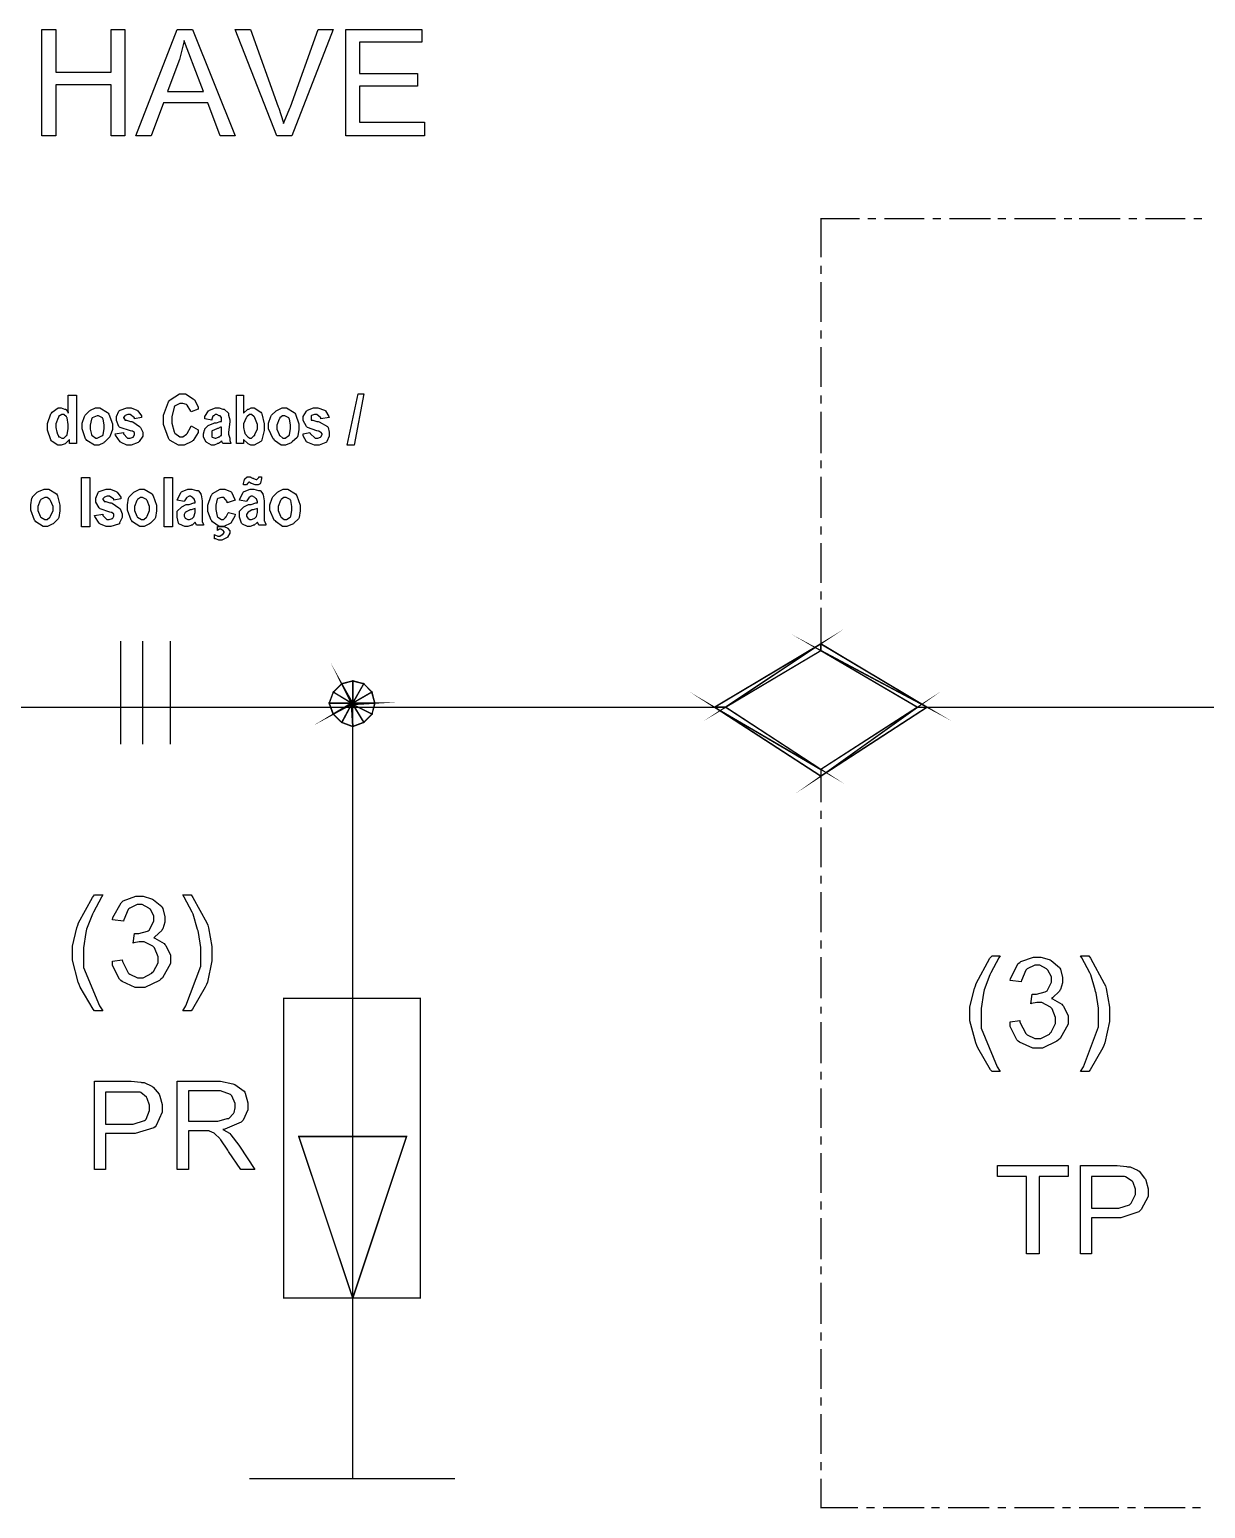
# Model space of a CAD drawing. Extents: x 219 to 1226, y 175 to 465.
# Drawn here: x 1089.71 to 1125.83, y 335.85 to 381.27 of the extents above; entities that cross this region are included whole.
import ezdxf

# ---------------------------------------------------------------- set-up
doc = ezdxf.new("R2010")
doc.units = 0
doc.header["$MEASUREMENT"] = 0
for name, color, linetype in [('C00-00-00-BLACK', 7, 'Continuous'), ('C00-7E-FF', 150, 'Continuous'), ('CFF-7E-00', 30, 'Continuous')]:
    doc.layers.add(name, color=color, linetype=linetype)

msp = doc.modelspace()

# ---------------------------------------------------------------- linework, layer by layer
at = {"layer": 'C00-00-00-BLACK', "const_width": 0.0423}
for points in [[(1092.513, 359.311), (1092.513, 362.489)], [(1092.513, 359.311), (1092.513, 362.489)], [(1093.19, 359.311), (1093.19, 362.489)], [(1093.19, 359.311), (1093.19, 362.489)], [(1094.04, 359.311), (1094.04, 362.489)], [(1094.04, 359.311), (1094.04, 362.489)]]:
    msp.add_lwpolyline(points, dxfattribs=at)
for points in [[(1099.638, 360.582), (1099.3, 361.177), (1099.597, 360.582), (1099.638, 360.582)], [(1099.3, 361.177), (1099.597, 360.582), (1099.043, 360.921), (1099.3, 361.177)], [(1099.638, 361.262), (1099.638, 360.582), (1099.3, 361.177), (1099.638, 361.262)], [(1100.23, 360.921), (1099.638, 360.582), (1099.977, 361.177), (1100.23, 360.921)], [(1099.638, 360.582), (1099.977, 361.177), (1099.638, 361.262), (1099.638, 360.582)], [(1099.597, 360.582), (1099.043, 360.921), (1098.916, 360.582), (1099.597, 360.582)], [(1100.316, 360.582), (1100.23, 360.921), (1099.638, 360.582), (1100.316, 360.582)], [(1099.597, 360.582), (1099.043, 360.243), (1099.597, 360.539), (1099.597, 360.582)], [(1098.916, 360.582), (1099.597, 360.582), (1099.043, 360.243), (1098.916, 360.582)], [(1099.043, 360.243), (1099.597, 360.539), (1099.3, 359.989), (1099.043, 360.243)], [(1099.3, 359.989), (1099.597, 360.539), (1099.638, 359.862), (1099.3, 359.989)], [(1100.23, 360.243), (1099.638, 360.539), (1100.316, 360.582), (1100.23, 360.243)], [(1099.597, 360.539), (1099.638, 359.862), (1099.638, 360.539), (1099.597, 360.539)], [(1099.638, 360.539), (1099.977, 359.989), (1100.23, 360.243), (1099.638, 360.539)], [(1099.638, 359.862), (1099.638, 360.539), (1099.977, 359.989), (1099.638, 359.862)], [(1099.638, 360.539), (1100.316, 360.582), (1099.638, 360.582), (1099.638, 360.539)]]:
    msp.add_lwpolyline(points, close=True, dxfattribs=at)
at = {"layer": 'C00-00-00-BLACK'}
for points in [[(1099.3, 361.177), (1099.597, 360.582), (1099.043, 360.921), (1099.3, 361.177)], [(1099.638, 361.262), (1099.638, 360.582), (1099.3, 361.177), (1099.638, 361.262)], [(1099.638, 360.582), (1099.3, 361.177), (1099.597, 360.582), (1099.638, 360.582)], [(1099.638, 360.582), (1099.977, 361.177), (1099.638, 361.262), (1099.638, 360.582)], [(1100.23, 360.921), (1099.638, 360.582), (1099.977, 361.177), (1100.23, 360.921)], [(1099.597, 360.582), (1099.043, 360.921), (1098.916, 360.582), (1099.597, 360.582)], [(1100.316, 360.582), (1100.23, 360.921), (1099.638, 360.582), (1100.316, 360.582)], [(1098.916, 360.582), (1099.597, 360.582), (1099.043, 360.243), (1098.916, 360.582)], [(1099.597, 360.582), (1099.043, 360.243), (1099.597, 360.539), (1099.597, 360.582)], [(1099.043, 360.243), (1099.597, 360.539), (1099.3, 359.989), (1099.043, 360.243)], [(1099.3, 359.989), (1099.597, 360.539), (1099.638, 359.862), (1099.3, 359.989)], [(1099.597, 360.539), (1099.638, 359.862), (1099.638, 360.539), (1099.597, 360.539)], [(1100.23, 360.243), (1099.638, 360.539), (1100.316, 360.582), (1100.23, 360.243)], [(1099.638, 360.539), (1100.316, 360.582), (1099.638, 360.582), (1099.638, 360.539)], [(1099.638, 359.862), (1099.638, 360.539), (1099.977, 359.989), (1099.638, 359.862)], [(1099.638, 360.539), (1099.977, 359.989), (1100.23, 360.243), (1099.638, 360.539)]]:
    msp.add_lwpolyline(points, close=True, dxfattribs=at)
at = {"layer": 'C00-7E-FF', "const_width": 0.0423}
for points in [[(1114.016, 374.274), (1114.016, 375.461), (1115.204, 375.461)], [(1115.458, 375.461), (1115.711, 375.461)], [(1115.966, 375.461), (1117.197, 375.461)], [(1117.451, 375.461), (1117.704, 375.461)], [(1117.958, 375.461), (1119.231, 375.461)], [(1119.446, 375.461), (1119.7, 375.461)], [(1119.953, 375.461), (1121.226, 375.461)], [(1121.48, 375.461), (1121.733, 375.461)], [(1121.946, 375.461), (1123.217, 375.461)], [(1123.473, 375.461), (1123.729, 375.461)], [(1123.982, 375.461), (1125.213, 375.461)], [(1125.466, 375.461), (1125.721, 375.461)], [(1114.016, 373.765), (1114.016, 374.02)], [(1114.016, 372.281), (1114.016, 373.512)], [(1114.016, 371.774), (1114.016, 372.027)], [(1114.016, 370.29), (1114.016, 371.519)], [(1114.016, 369.781), (1114.016, 370.035)], [(1114.016, 368.254), (1114.016, 369.528)], [(1114.016, 367.788), (1114.016, 368.042)], [(1114.016, 366.262), (1114.016, 367.535)], [(1114.016, 365.755), (1114.016, 366.008)], [(1114.016, 364.271), (1114.016, 365.5)], [(1114.016, 363.762), (1114.016, 364.016)], [(1114.016, 362.32), (1114.016, 363.509)], [(1086.661, 360.455), (1110.92, 360.455)], [(1099.638, 360.582), (1099.638, 341.678)], [(1117.154, 360.455), (1172.119, 360.455)], [(1114.016, 358.462), (1114.016, 357.53)], [(1114.016, 357.277), (1114.016, 357.023)], [(1114.016, 356.766), (1114.016, 355.539)], [(1114.016, 355.284), (1114.016, 355.031)], [(1114.016, 354.775), (1114.016, 353.546)], [(1114.016, 353.292), (1114.016, 353.038)], [(1114.016, 352.782), (1114.016, 351.511)], [(1114.016, 351.258), (1114.016, 351.045)], [(1114.016, 350.789), (1114.016, 349.52)], [(1114.016, 349.265), (1114.016, 349.012)], [(1114.016, 348.755), (1114.016, 347.527)], [(1114.016, 347.272), (1114.016, 347.019)], [(1114.016, 346.763), (1114.016, 345.535)], [(1114.016, 345.281), (1114.016, 345.026)], [(1114.016, 344.77), (1114.016, 343.501)], [(1114.016, 343.288), (1114.016, 343.035)], [(1114.016, 342.777), (1114.016, 341.508)], [(1099.638, 341.678), (1099.638, 336.761)], [(1114.016, 341.253), (1114.016, 341)], [(1114.016, 340.743), (1114.016, 339.515)], [(1114.016, 339.262), (1114.016, 339.007)], [(1114.016, 338.751), (1114.016, 337.523)], [(1114.016, 337.269), (1114.016, 337.016)], [(1096.459, 336.761), (1102.777, 336.761)], [(1114.016, 336.761), (1114.016, 335.869), (1115.161, 335.869)], [(1115.415, 335.869), (1115.67, 335.869)], [(1115.924, 335.869), (1117.197, 335.869)], [(1117.408, 335.869), (1117.661, 335.869)], [(1117.916, 335.869), (1119.188, 335.869)], [(1119.446, 335.869), (1119.7, 335.869)], [(1119.953, 335.869), (1121.184, 335.869)], [(1121.437, 335.869), (1121.692, 335.869)], [(1121.946, 335.869), (1123.176, 335.869)], [(1123.43, 335.869), (1123.683, 335.869)], [(1123.941, 335.869), (1125.213, 335.869)], [(1125.425, 335.869), (1125.679, 335.869)]]:
    msp.add_lwpolyline(points, dxfattribs=at)
for points in [[(1114.016, 362.405), (1111.089, 360.455), (1110.748, 360.455), (1114.016, 362.405)], [(1116.985, 360.455), (1117.281, 360.455), (1114.016, 362.192), (1116.985, 360.455)], [(1114.016, 362.192), (1114.016, 362.405), (1111.089, 360.455), (1114.016, 362.192)], [(1117.281, 360.455), (1114.016, 362.192), (1114.016, 362.405), (1117.281, 360.455)], [(1110.748, 360.455), (1114.016, 358.547), (1114.016, 358.335), (1110.748, 360.455)], [(1114.016, 358.547), (1114.016, 358.335), (1116.985, 360.455), (1114.016, 358.547)], [(1111.089, 360.455), (1110.748, 360.455), (1114.016, 358.547), (1111.089, 360.455)], [(1114.016, 358.335), (1116.985, 360.455), (1117.281, 360.455), (1114.016, 358.335)], [(1097.517, 351.511), (1101.716, 351.511), (1101.716, 342.312), (1097.517, 342.312), (1097.517, 351.511)], [(1097.984, 347.272), (1101.292, 347.272), (1099.638, 342.312), (1097.984, 347.272)]]:
    msp.add_lwpolyline(points, close=True, dxfattribs=at)
at = {"layer": 'C00-7E-FF'}
for points in [[(1114.016, 362.405), (1111.089, 360.455), (1110.748, 360.455), (1114.016, 362.405)], [(1114.016, 362.192), (1114.016, 362.405), (1111.089, 360.455), (1114.016, 362.192)], [(1117.281, 360.455), (1114.016, 362.192), (1114.016, 362.405), (1117.281, 360.455)], [(1116.985, 360.455), (1117.281, 360.455), (1114.016, 362.192), (1116.985, 360.455)], [(1111.089, 360.455), (1110.748, 360.455), (1114.016, 358.547), (1111.089, 360.455)], [(1110.748, 360.455), (1114.016, 358.547), (1114.016, 358.335), (1110.748, 360.455)], [(1114.016, 358.547), (1114.016, 358.335), (1116.985, 360.455), (1114.016, 358.547)], [(1114.016, 358.335), (1116.985, 360.455), (1117.281, 360.455), (1114.016, 358.335)], [(1097.984, 347.272), (1101.292, 347.272), (1099.638, 342.312), (1097.984, 347.272)]]:
    msp.add_lwpolyline(points, close=True, dxfattribs=at)
at = {"layer": 'CFF-7E-00'}
for points in [[(1090.095, 378.004), (1090.095, 381.267), (1090.518, 381.267), (1090.518, 379.954), (1092.217, 379.954), (1092.217, 381.267), (1092.64, 381.267), (1092.64, 378.004), (1092.217, 378.004), (1092.217, 379.574), (1090.518, 379.574), (1090.518, 378.004), (1090.095, 378.004)], [(1092.979, 378.004), (1094.251, 381.267), (1094.717, 381.267), (1096.032, 378.004), (1095.567, 378.004), (1095.185, 379.021), (1093.828, 379.021), (1093.445, 378.004), (1092.979, 378.004)], [(1097.305, 378.004), (1096.032, 381.267), (1096.5, 381.267), (1097.348, 378.893), (1097.368, 378.852), (1097.506, 378.429), (1097.517, 378.386), (1097.538, 378.429), (1097.706, 378.852), (1097.728, 378.893), (1098.577, 381.267), (1099.043, 381.267), (1097.771, 378.004), (1097.305, 378.004)], [(1099.427, 378.004), (1099.427, 381.267), (1101.757, 381.267), (1101.757, 380.885), (1099.85, 380.885), (1099.85, 379.913), (1101.631, 379.913), (1101.631, 379.531), (1099.85, 379.531), (1099.85, 378.427), (1101.843, 378.427), (1101.843, 378.004), (1099.427, 378.004)], [(1093.955, 379.361), (1095.059, 379.361), (1094.717, 380.25), (1094.685, 380.325), (1094.473, 380.887), (1094.463, 380.928), (1094.452, 380.876), (1094.315, 380.347), (1094.294, 380.293), (1093.955, 379.361)], [(1091.156, 368.551), (1090.944, 368.551), (1090.944, 368.677), (1090.933, 368.668), (1090.827, 368.562), (1090.817, 368.551), (1090.806, 368.541), (1090.686, 368.508), (1090.648, 368.508), (1090.583, 368.508), (1090.412, 368.615), (1090.391, 368.636), (1090.369, 368.668), (1090.264, 368.961), (1090.264, 369.059), (1090.264, 369.167), (1090.369, 369.464), (1090.391, 369.485), (1090.412, 369.517), (1090.588, 369.654), (1090.648, 369.654), (1090.689, 369.654), (1090.784, 369.612), (1090.817, 369.612), (1090.827, 369.602), (1090.903, 369.515), (1090.903, 369.485), (1090.903, 370.035), (1091.156, 370.035), (1091.156, 368.551)], [(1094.674, 369.1), (1094.887, 368.974), (1094.887, 368.889), (1094.738, 368.647), (1094.717, 368.636), (1094.695, 368.615), (1094.457, 368.508), (1094.378, 368.508), (1094.283, 368.508), (1094.029, 368.646), (1093.998, 368.677), (1093.976, 368.72), (1093.828, 369.135), (1093.828, 369.273), (1093.828, 369.421), (1093.976, 369.834), (1093.998, 369.865), (1094.029, 369.898), (1094.323, 370.078), (1094.421, 370.078), (1094.505, 370.078), (1094.738, 369.93), (1094.76, 369.908), (1094.78, 369.898), (1094.887, 369.683), (1094.887, 369.612), (1094.674, 369.528), (1094.663, 369.55), (1094.557, 369.729), (1094.548, 369.739), (1094.537, 369.75), (1094.417, 369.781), (1094.378, 369.781), (1094.324, 369.781), (1094.188, 369.707), (1094.167, 369.696), (1094.156, 369.675), (1094.082, 369.374), (1094.082, 369.273), (1094.082, 369.178), (1094.156, 368.912), (1094.167, 368.889), (1094.177, 368.869), (1094.327, 368.763), (1094.378, 368.763), (1094.419, 368.763), (1094.537, 368.837), (1094.548, 368.847), (1094.557, 368.858), (1094.663, 369.069), (1094.674, 369.1)], [(1096.074, 368.551), (1096.074, 370.035), (1096.286, 370.035), (1096.286, 369.485), (1096.296, 369.496), (1096.405, 369.602), (1096.416, 369.612), (1096.448, 369.612), (1096.518, 369.654), (1096.543, 369.654), (1096.616, 369.654), (1096.817, 369.517), (1096.839, 369.485), (1096.849, 369.464), (1096.923, 369.161), (1096.923, 369.059), (1096.923, 368.954), (1096.849, 368.668), (1096.839, 368.636), (1096.817, 368.615), (1096.61, 368.508), (1096.543, 368.508), (1096.511, 368.508), (1096.426, 368.541), (1096.416, 368.551), (1096.405, 368.562), (1096.296, 368.668), (1096.286, 368.677), (1096.286, 368.551), (1096.074, 368.551)], [(1099.47, 368.508), (1099.807, 370.078), (1099.977, 370.078), (1099.681, 368.508), (1099.47, 368.508)], [(1090.518, 369.1), (1090.518, 369.048), (1090.55, 368.901), (1090.561, 368.889), (1090.561, 368.858), (1090.604, 368.788), (1090.604, 368.763), (1090.635, 368.763), (1090.708, 368.72), (1090.733, 368.72), (1090.765, 368.72), (1090.849, 368.795), (1090.86, 368.804), (1090.87, 368.826), (1090.903, 369.001), (1090.903, 369.059), (1090.903, 369.135), (1090.87, 369.338), (1090.86, 369.358), (1090.849, 369.369), (1090.762, 369.442), (1090.733, 369.442), (1090.7, 369.442), (1090.604, 369.38), (1090.604, 369.358), (1090.593, 369.338), (1090.518, 369.16), (1090.518, 369.1)], [(1091.326, 369.1), (1091.326, 369.176), (1091.399, 369.379), (1091.41, 369.4), (1091.419, 369.421), (1091.557, 369.559), (1091.579, 369.569), (1091.589, 369.58), (1091.741, 369.654), (1091.791, 369.654), (1091.876, 369.654), (1092.11, 369.507), (1092.132, 369.485), (1092.153, 369.453), (1092.26, 369.158), (1092.26, 369.059), (1092.26, 368.986), (1092.184, 368.785), (1092.174, 368.763), (1092.163, 368.742), (1092.024, 368.604), (1092.002, 368.594), (1091.991, 368.573), (1091.841, 368.508), (1091.791, 368.508), (1091.706, 368.508), (1091.473, 368.646), (1091.452, 368.677), (1091.43, 368.699), (1091.326, 369.001), (1091.326, 369.1)], [(1091.579, 369.059), (1091.579, 368.996), (1091.611, 368.826), (1091.622, 368.804), (1091.632, 368.795), (1091.751, 368.72), (1091.791, 368.72), (1091.791, 368.72), (1091.95, 368.795), (1091.961, 368.804), (1091.971, 368.826), (1092.002, 369.001), (1092.002, 369.059), (1092.002, 369.124), (1091.971, 369.306), (1091.961, 369.316), (1091.95, 369.338), (1091.83, 369.4), (1091.791, 369.4), (1091.791, 369.4), (1091.632, 369.338), (1091.622, 369.316), (1091.611, 369.306), (1091.579, 369.121), (1091.579, 369.059)], [(1092.344, 368.847), (1092.597, 368.889), (1092.597, 368.848), (1092.724, 368.72), (1092.767, 368.72), (1092.799, 368.72), (1092.894, 368.753), (1092.894, 368.763), (1092.904, 368.763), (1092.936, 368.826), (1092.936, 368.847), (1092.936, 368.847), (1092.936, 368.889), (1092.936, 368.889), (1092.936, 368.889), (1092.873, 368.933), (1092.852, 368.933), (1092.81, 368.943), (1092.492, 369.05), (1092.471, 369.059), (1092.46, 369.081), (1092.387, 369.257), (1092.387, 369.316), (1092.387, 369.379), (1092.46, 369.548), (1092.471, 369.569), (1092.492, 369.58), (1092.698, 369.654), (1092.767, 369.654), (1092.831, 369.654), (1093.009, 369.58), (1093.021, 369.569), (1093.041, 369.559), (1093.149, 369.409), (1093.149, 369.358), (1092.936, 369.316), (1092.936, 369.347), (1092.808, 369.442), (1092.767, 369.442), (1092.735, 369.442), (1092.65, 369.411), (1092.64, 369.4), (1092.64, 369.4), (1092.597, 369.358), (1092.597, 369.358), (1092.597, 369.338), (1092.64, 369.289), (1092.64, 369.273), (1092.693, 369.273), (1092.813, 369.231), (1092.852, 369.231), (1092.884, 369.222), (1093.095, 369.081), (1093.106, 369.059), (1093.116, 369.05), (1093.19, 368.898), (1093.19, 368.847), (1093.19, 368.784), (1093.084, 368.615), (1093.063, 368.594), (1093.052, 368.584), (1092.837, 368.508), (1092.767, 368.508), (1092.704, 368.508), (1092.523, 368.584), (1092.513, 368.594), (1092.492, 368.604), (1092.354, 368.815), (1092.344, 368.847)], [(1095.312, 369.273), (1095.101, 369.316), (1095.101, 369.379), (1095.206, 369.559), (1095.228, 369.569), (1095.238, 369.58), (1095.42, 369.654), (1095.482, 369.654), (1095.534, 369.654), (1095.654, 369.612), (1095.694, 369.612), (1095.704, 369.602), (1095.81, 369.496), (1095.821, 369.485), (1095.821, 369.421), (1095.863, 369.28), (1095.863, 369.231), (1095.821, 368.889), (1095.821, 368.837), (1095.863, 368.717), (1095.863, 368.677), (1095.863, 368.646), (1095.894, 368.562), (1095.905, 368.551), (1095.651, 368.551), (1095.609, 368.636), (1095.609, 368.615), (1095.513, 368.551), (1095.482, 368.551), (1095.471, 368.541), (1095.384, 368.508), (1095.355, 368.508), (1095.301, 368.508), (1095.153, 368.584), (1095.143, 368.594), (1095.132, 368.604), (1095.059, 368.755), (1095.059, 368.804), (1095.059, 368.847), (1095.09, 368.964), (1095.101, 368.974), (1095.101, 369.006), (1095.174, 369.091), (1095.185, 369.1), (1095.195, 369.111), (1095.376, 369.178), (1095.398, 369.189), (1095.45, 369.189), (1095.569, 369.231), (1095.609, 369.231), (1095.609, 369.263), (1095.609, 369.358), (1095.609, 369.358), (1095.609, 369.358), (1095.567, 369.4), (1095.567, 369.4), (1095.534, 369.4), (1095.463, 369.442), (1095.439, 369.442), (1095.417, 369.442), (1095.37, 369.4), (1095.355, 369.4), (1095.344, 369.39), (1095.312, 369.303), (1095.312, 369.273)], [(1096.286, 369.1), (1096.286, 369.048), (1096.317, 368.901), (1096.328, 368.889), (1096.328, 368.858), (1096.405, 368.774), (1096.416, 368.763), (1096.416, 368.763), (1096.478, 368.72), (1096.5, 368.72), (1096.532, 368.72), (1096.616, 368.795), (1096.627, 368.804), (1096.637, 368.826), (1096.712, 369.001), (1096.712, 369.059), (1096.712, 369.135), (1096.637, 369.338), (1096.627, 369.358), (1096.616, 369.369), (1096.529, 369.442), (1096.5, 369.442), (1096.468, 369.442), (1096.383, 369.369), (1096.374, 369.358), (1096.361, 369.338), (1096.286, 369.16), (1096.286, 369.1)], [(1097.051, 369.1), (1097.051, 369.176), (1097.124, 369.379), (1097.136, 369.4), (1097.145, 369.421), (1097.283, 369.559), (1097.305, 369.569), (1097.326, 369.58), (1097.469, 369.654), (1097.517, 369.654), (1097.601, 369.654), (1097.835, 369.507), (1097.858, 369.485), (1097.878, 369.453), (1097.984, 369.158), (1097.984, 369.059), (1097.984, 368.986), (1097.953, 368.785), (1097.943, 368.763), (1097.932, 368.742), (1097.782, 368.604), (1097.771, 368.594), (1097.749, 368.573), (1097.575, 368.508), (1097.517, 368.508), (1097.443, 368.508), (1097.241, 368.646), (1097.221, 368.677), (1097.199, 368.699), (1097.051, 369.001), (1097.051, 369.1)], [(1097.305, 369.059), (1097.305, 368.996), (1097.378, 368.826), (1097.389, 368.804), (1097.399, 368.795), (1097.487, 368.72), (1097.517, 368.72), (1097.559, 368.72), (1097.674, 368.795), (1097.685, 368.804), (1097.695, 368.826), (1097.728, 369.001), (1097.728, 369.059), (1097.728, 369.124), (1097.695, 369.306), (1097.685, 369.316), (1097.674, 369.338), (1097.556, 369.4), (1097.517, 369.4), (1097.484, 369.4), (1097.399, 369.338), (1097.389, 369.316), (1097.378, 369.306), (1097.305, 369.121), (1097.305, 369.059)], [(1098.112, 368.847), (1098.323, 368.889), (1098.333, 368.858), (1098.485, 368.72), (1098.535, 368.72), (1098.567, 368.72), (1098.651, 368.753), (1098.662, 368.763), (1098.662, 368.763), (1098.705, 368.826), (1098.705, 368.847), (1098.705, 368.847), (1098.672, 368.889), (1098.662, 368.889), (1098.662, 368.889), (1098.597, 368.933), (1098.577, 368.933), (1098.534, 368.943), (1098.249, 369.05), (1098.239, 369.059), (1098.217, 369.081), (1098.112, 369.257), (1098.112, 369.316), (1098.112, 369.379), (1098.217, 369.548), (1098.239, 369.569), (1098.249, 369.58), (1098.431, 369.654), (1098.493, 369.654), (1098.566, 369.654), (1098.767, 369.58), (1098.789, 369.569), (1098.799, 369.559), (1098.905, 369.38), (1098.916, 369.358), (1098.662, 369.316), (1098.662, 369.347), (1098.534, 369.442), (1098.493, 369.442), (1098.461, 369.442), (1098.376, 369.411), (1098.366, 369.4), (1098.366, 369.4), (1098.366, 369.358), (1098.366, 369.358), (1098.366, 369.338), (1098.366, 369.289), (1098.366, 369.273), (1098.418, 369.273), (1098.537, 369.231), (1098.577, 369.231), (1098.608, 369.222), (1098.863, 369.081), (1098.874, 369.059), (1098.884, 369.05), (1098.916, 368.898), (1098.916, 368.847), (1098.916, 368.784), (1098.842, 368.615), (1098.832, 368.594), (1098.81, 368.584), (1098.603, 368.508), (1098.535, 368.508), (1098.461, 368.508), (1098.26, 368.584), (1098.239, 368.594), (1098.217, 368.604), (1098.112, 368.786), (1098.112, 368.847)], [(1095.609, 369.059), (1095.577, 369.059), (1095.505, 369.017), (1095.482, 369.017), (1095.46, 369.007), (1095.322, 368.943), (1095.312, 368.933), (1095.312, 368.933), (1095.312, 368.869), (1095.312, 368.847), (1095.312, 368.826), (1095.312, 368.763), (1095.312, 368.763), (1095.322, 368.753), (1095.409, 368.72), (1095.439, 368.72), (1095.439, 368.72), (1095.513, 368.753), (1095.524, 368.763), (1095.545, 368.763), (1095.592, 368.804), (1095.609, 368.804), (1095.609, 368.804), (1095.609, 368.974), (1095.609, 368.974), (1095.609, 369.059)], [(1091.309, 367.513), (1091.564, 367.513), (1091.564, 365.99), (1091.309, 365.99), (1091.309, 367.513)], [(1093.849, 367.513), (1094.104, 367.513), (1094.104, 365.99), (1093.849, 365.99), (1093.849, 367.513)], [(1096.374, 367.282), (1096.286, 367.282), (1096.286, 367.282), (1096.286, 367.324), (1096.317, 367.449), (1096.328, 367.449), (1096.328, 367.472), (1096.394, 367.535), (1096.416, 367.535), (1096.437, 367.535), (1096.484, 367.535), (1096.5, 367.535), (1096.5, 367.525), (1096.564, 367.493), (1096.586, 367.493), (1096.595, 367.483), (1096.67, 367.449), (1096.67, 367.449), (1096.69, 367.449), (1096.755, 367.514), (1096.755, 367.535), (1096.839, 367.535), (1096.839, 367.483), (1096.806, 367.334), (1096.797, 367.323), (1096.797, 367.313), (1096.733, 367.282), (1096.712, 367.282), (1096.712, 367.282), (1096.67, 367.282), (1096.67, 367.282), (1096.638, 367.282), (1096.564, 367.313), (1096.543, 367.323), (1096.521, 367.323), (1096.459, 367.365), (1096.459, 367.365), (1096.448, 367.365), (1096.416, 367.334), (1096.416, 367.323), (1096.405, 367.323), (1096.374, 367.282), (1096.374, 367.282)], [(1089.756, 366.601), (1089.756, 366.675), (1089.788, 366.876), (1089.799, 366.897), (1089.808, 366.919), (1089.946, 367.057), (1089.968, 367.067), (1089.989, 367.078), (1090.163, 367.153), (1090.222, 367.153), (1090.306, 367.153), (1090.539, 367.005), (1090.561, 366.982), (1090.57, 366.951), (1090.648, 366.657), (1090.648, 366.558), (1090.648, 366.485), (1090.614, 366.284), (1090.604, 366.262), (1090.593, 366.241), (1090.455, 366.103), (1090.434, 366.092), (1090.412, 366.072), (1090.269, 366.008), (1090.222, 366.008), (1090.136, 366.008), (1089.904, 366.146), (1089.883, 366.178), (1089.861, 366.2), (1089.756, 366.502), (1089.756, 366.601)], [(1091.706, 366.347), (1091.961, 366.389), (1091.961, 366.347), (1092.089, 366.22), (1092.132, 366.22), (1092.163, 366.22), (1092.26, 366.252), (1092.26, 366.262), (1092.27, 366.262), (1092.301, 366.327), (1092.301, 366.347), (1092.301, 366.347), (1092.301, 366.389), (1092.301, 366.389), (1092.301, 366.389), (1092.238, 366.431), (1092.217, 366.431), (1092.174, 366.442), (1091.885, 366.548), (1091.876, 366.558), (1091.853, 366.58), (1091.749, 366.755), (1091.749, 366.813), (1091.749, 366.876), (1091.822, 367.046), (1091.833, 367.067), (1091.853, 367.078), (1092.062, 367.153), (1092.132, 367.153), (1092.195, 367.153), (1092.376, 367.078), (1092.387, 367.067), (1092.407, 367.057), (1092.513, 366.905), (1092.513, 366.854), (1092.301, 366.813), (1092.301, 366.845), (1092.173, 366.94), (1092.132, 366.94), (1092.099, 366.94), (1092.013, 366.908), (1092.002, 366.897), (1092.002, 366.897), (1091.961, 366.854), (1091.961, 366.854), (1091.961, 366.834), (1092.002, 366.787), (1092.002, 366.77), (1092.056, 366.77), (1092.176, 366.728), (1092.217, 366.728), (1092.249, 366.718), (1092.46, 366.58), (1092.471, 366.558), (1092.492, 366.548), (1092.556, 366.398), (1092.556, 366.347), (1092.556, 366.284), (1092.48, 366.114), (1092.471, 366.092), (1092.449, 366.082), (1092.21, 366.008), (1092.132, 366.008), (1092.067, 366.008), (1091.896, 366.082), (1091.876, 366.092), (1091.853, 366.103), (1091.715, 366.316), (1091.706, 366.347)], [(1092.724, 366.601), (1092.724, 366.675), (1092.756, 366.876), (1092.767, 366.897), (1092.777, 366.919), (1092.915, 367.057), (1092.936, 367.067), (1092.957, 367.078), (1093.1, 367.153), (1093.149, 367.153), (1093.233, 367.153), (1093.478, 367.005), (1093.489, 366.982), (1093.51, 366.951), (1093.616, 366.657), (1093.616, 366.558), (1093.616, 366.485), (1093.584, 366.284), (1093.575, 366.262), (1093.564, 366.241), (1093.423, 366.103), (1093.402, 366.092), (1093.38, 366.072), (1093.237, 366.008), (1093.19, 366.008), (1093.105, 366.008), (1092.873, 366.146), (1092.852, 366.178), (1092.831, 366.2), (1092.724, 366.502), (1092.724, 366.601)], [(1094.463, 366.77), (1094.251, 366.813), (1094.261, 366.845), (1094.367, 367.057), (1094.378, 367.067), (1094.399, 367.078), (1094.574, 367.153), (1094.633, 367.153), (1094.696, 367.153), (1094.838, 367.109), (1094.887, 367.109), (1094.898, 367.1), (1094.973, 367.013), (1094.973, 366.982), (1094.983, 366.973), (1095.016, 366.789), (1095.016, 366.728), (1095.016, 366.389), (1095.016, 366.336), (1095.016, 366.218), (1095.016, 366.178), (1095.016, 366.146), (1095.059, 366.076), (1095.059, 366.051), (1094.844, 366.051), (1094.802, 366.135), (1094.791, 366.125), (1094.703, 366.051), (1094.674, 366.051), (1094.663, 366.041), (1094.576, 366.008), (1094.548, 366.008), (1094.484, 366.008), (1094.315, 366.082), (1094.294, 366.092), (1094.283, 366.103), (1094.251, 366.287), (1094.251, 366.347), (1094.251, 366.379), (1094.251, 366.45), (1094.251, 366.474), (1094.261, 366.485), (1094.367, 366.591), (1094.378, 366.601), (1094.388, 366.612), (1094.525, 366.677), (1094.548, 366.686), (1094.611, 366.686), (1094.754, 366.728), (1094.802, 366.728), (1094.802, 366.759), (1094.769, 366.854), (1094.76, 366.854), (1094.76, 366.854), (1094.727, 366.897), (1094.717, 366.897), (1094.717, 366.897), (1094.654, 366.94), (1094.633, 366.94), (1094.611, 366.94), (1094.548, 366.897), (1094.548, 366.897), (1094.537, 366.887), (1094.473, 366.792), (1094.463, 366.77)], [(1096.032, 366.813), (1095.778, 366.728), (1095.778, 366.77), (1095.683, 366.897), (1095.651, 366.897), (1095.609, 366.897), (1095.492, 366.865), (1095.482, 366.854), (1095.471, 366.845), (1095.439, 366.663), (1095.439, 366.601), (1095.439, 366.528), (1095.471, 366.327), (1095.482, 366.304), (1095.492, 366.295), (1095.611, 366.22), (1095.651, 366.22), (1095.672, 366.22), (1095.735, 366.284), (1095.735, 366.304), (1095.756, 366.304), (1095.81, 366.421), (1095.821, 366.431), (1096.032, 366.389), (1096.021, 366.325), (1095.899, 366.103), (1095.68, 366.008), (1095.609, 366.008), (1095.534, 366.008), (1095.333, 366.146), (1095.312, 366.178), (1095.29, 366.2), (1095.185, 366.468), (1095.185, 366.558), (1095.185, 366.664), (1095.29, 366.962), (1095.312, 366.982), (1095.333, 367.014), (1095.571, 367.153), (1095.651, 367.153), (1095.715, 367.153), (1095.883, 367.078), (1095.905, 367.067), (1095.915, 367.057), (1096.021, 366.835), (1096.032, 366.813)], [(1096.374, 366.77), (1096.16, 366.813), (1096.169, 366.845), (1096.275, 367.057), (1096.286, 367.067), (1096.307, 367.078), (1096.484, 367.153), (1096.543, 367.153), (1096.606, 367.153), (1096.748, 367.109), (1096.797, 367.109), (1096.806, 367.1), (1096.882, 367.013), (1096.882, 366.982), (1096.891, 366.973), (1096.923, 366.789), (1096.923, 366.728), (1096.923, 366.389), (1096.923, 366.336), (1096.923, 366.218), (1096.923, 366.178), (1096.933, 366.168), (1096.966, 366.081), (1096.966, 366.051), (1096.755, 366.051), (1096.712, 366.135), (1096.701, 366.125), (1096.614, 366.051), (1096.586, 366.051), (1096.575, 366.041), (1096.488, 366.008), (1096.459, 366.008), (1096.405, 366.008), (1096.254, 366.082), (1096.244, 366.092), (1096.222, 366.103), (1096.16, 366.287), (1096.16, 366.347), (1096.16, 366.379), (1096.16, 366.45), (1096.16, 366.474), (1096.169, 366.485), (1096.275, 366.591), (1096.286, 366.601), (1096.296, 366.612), (1096.437, 366.677), (1096.459, 366.686), (1096.522, 366.686), (1096.664, 366.728), (1096.712, 366.728), (1096.712, 366.759), (1096.679, 366.854), (1096.67, 366.854), (1096.67, 366.854), (1096.637, 366.897), (1096.627, 366.897), (1096.627, 366.897), (1096.564, 366.94), (1096.543, 366.94), (1096.521, 366.94), (1096.459, 366.897), (1096.459, 366.897), (1096.448, 366.887), (1096.383, 366.792), (1096.374, 366.77)], [(1097.093, 366.601), (1097.093, 366.675), (1097.167, 366.876), (1097.178, 366.897), (1097.188, 366.919), (1097.326, 367.057), (1097.348, 367.067), (1097.357, 367.078), (1097.507, 367.153), (1097.559, 367.153), (1097.644, 367.153), (1097.878, 367.005), (1097.9, 366.982), (1097.921, 366.951), (1098.027, 366.657), (1098.027, 366.558), (1098.027, 366.485), (1097.994, 366.284), (1097.984, 366.262), (1097.973, 366.241), (1097.826, 366.103), (1097.816, 366.092), (1097.794, 366.072), (1097.616, 366.008), (1097.559, 366.008), (1097.484, 366.008), (1097.283, 366.146), (1097.262, 366.178), (1097.23, 366.2), (1097.093, 366.502), (1097.093, 366.601)], [(1089.968, 366.558), (1089.968, 366.494), (1090.041, 366.327), (1090.052, 366.304), (1090.062, 366.295), (1090.182, 366.22), (1090.222, 366.22), (1090.254, 366.22), (1090.338, 366.295), (1090.348, 366.304), (1090.358, 366.327), (1090.434, 366.5), (1090.434, 366.558), (1090.434, 366.623), (1090.358, 366.803), (1090.348, 366.813), (1090.338, 366.835), (1090.251, 366.897), (1090.222, 366.897), (1090.179, 366.897), (1090.062, 366.835), (1090.052, 366.813), (1090.041, 366.803), (1089.968, 366.62), (1089.968, 366.558)], [(1092.936, 366.558), (1092.936, 366.494), (1093.009, 366.327), (1093.021, 366.304), (1093.03, 366.295), (1093.15, 366.22), (1093.19, 366.22), (1093.222, 366.22), (1093.307, 366.295), (1093.318, 366.304), (1093.328, 366.327), (1093.402, 366.5), (1093.402, 366.558), (1093.402, 366.623), (1093.328, 366.803), (1093.318, 366.813), (1093.307, 366.835), (1093.187, 366.897), (1093.149, 366.897), (1093.116, 366.897), (1093.03, 366.835), (1093.021, 366.813), (1093.009, 366.803), (1092.936, 366.62), (1092.936, 366.558)], [(1094.802, 366.558), (1094.802, 366.558), (1094.674, 366.517), (1094.633, 366.517), (1094.622, 366.507), (1094.506, 366.45), (1094.506, 366.431), (1094.495, 366.431), (1094.463, 366.369), (1094.463, 366.347), (1094.463, 366.327), (1094.495, 366.262), (1094.506, 366.262), (1094.516, 366.252), (1094.571, 366.22), (1094.59, 366.22), (1094.622, 366.22), (1094.706, 366.252), (1094.717, 366.262), (1094.717, 366.262), (1094.76, 366.304), (1094.76, 366.304), (1094.76, 366.304), (1094.802, 366.433), (1094.802, 366.474), (1094.802, 366.558)], [(1096.712, 366.558), (1096.712, 366.558), (1096.584, 366.517), (1096.543, 366.517), (1096.532, 366.507), (1096.426, 366.442), (1096.416, 366.431), (1096.416, 366.431), (1096.374, 366.369), (1096.374, 366.347), (1096.374, 366.327), (1096.416, 366.262), (1096.416, 366.262), (1096.426, 366.252), (1096.481, 366.22), (1096.5, 366.22), (1096.532, 366.22), (1096.616, 366.252), (1096.627, 366.262), (1096.627, 366.262), (1096.67, 366.304), (1096.67, 366.304), (1096.679, 366.316), (1096.712, 366.435), (1096.712, 366.474), (1096.712, 366.558)], [(1097.348, 366.558), (1097.348, 366.494), (1097.421, 366.327), (1097.432, 366.304), (1097.441, 366.295), (1097.528, 366.22), (1097.559, 366.22), (1097.6, 366.22), (1097.717, 366.295), (1097.728, 366.304), (1097.738, 366.327), (1097.771, 366.5), (1097.771, 366.558), (1097.771, 366.623), (1097.738, 366.803), (1097.728, 366.813), (1097.717, 366.835), (1097.597, 366.897), (1097.559, 366.897), (1097.527, 366.897), (1097.441, 366.835), (1097.432, 366.813), (1097.421, 366.803), (1097.348, 366.62), (1097.348, 366.558)], [(1095.398, 365.628), (1095.398, 365.755), (1095.407, 365.745), (1095.494, 365.712), (1095.524, 365.712), (1095.556, 365.712), (1095.626, 365.755), (1095.651, 365.755), (1095.651, 365.755), (1095.694, 365.818), (1095.694, 365.839), (1095.694, 365.839), (1095.661, 365.881), (1095.651, 365.881), (1095.651, 365.881), (1095.588, 365.924), (1095.567, 365.924), (1095.545, 365.924), (1095.492, 365.892), (1095.482, 365.881), (1095.482, 366.008), (1095.523, 366.008), (1095.618, 366.008), (1095.651, 366.008), (1095.683, 366.008), (1095.767, 365.977), (1095.778, 365.965), (1095.788, 365.956), (1095.863, 365.869), (1095.863, 365.839), (1095.863, 365.797), (1095.788, 365.68), (1095.778, 365.669), (1095.767, 365.659), (1095.617, 365.585), (1095.567, 365.585), (1095.524, 365.585), (1095.43, 365.628), (1095.398, 365.628)], [(1091.706, 351.131), (1091.663, 351.185), (1091.272, 351.861), (1091.24, 351.936), (1091.209, 352.01), (1091.029, 352.684), (1091.029, 352.909), (1091.029, 353.121), (1091.166, 353.684), (1091.199, 353.757), (1091.219, 353.832), (1091.642, 354.616), (1091.706, 354.689), (1091.961, 354.689), (1091.918, 354.626), (1091.674, 354.161), (1091.665, 354.139), (1091.642, 354.098), (1091.462, 353.643), (1091.452, 353.589), (1091.441, 353.537), (1091.367, 353.066), (1091.367, 352.909), (1091.367, 352.465), (1091.864, 351.28), (1091.961, 351.131), (1091.706, 351.131)], [(1092.26, 352.655), (1092.556, 352.696), (1092.566, 352.644), (1092.745, 352.295), (1092.767, 352.273), (1092.788, 352.253), (1093.026, 352.147), (1093.106, 352.147), (1093.201, 352.147), (1093.467, 352.284), (1093.489, 352.316), (1093.521, 352.338), (1093.659, 352.607), (1093.659, 352.696), (1093.659, 352.793), (1093.552, 353.06), (1093.532, 353.081), (1093.499, 353.113), (1093.236, 353.25), (1093.149, 353.25), (1093.084, 353.25), (1092.915, 353.219), (1092.894, 353.207), (1092.936, 353.504), (1092.936, 353.504), (1092.979, 353.504), (1092.979, 353.504), (1093.074, 353.504), (1093.338, 353.58), (1093.36, 353.589), (1093.391, 353.611), (1093.532, 353.88), (1093.532, 353.97), (1093.532, 354.044), (1093.423, 354.245), (1093.402, 354.266), (1093.38, 354.288), (1093.173, 354.393), (1093.106, 354.393), (1093.021, 354.393), (1092.788, 354.288), (1092.767, 354.266), (1092.745, 354.245), (1092.607, 353.928), (1092.597, 353.886), (1092.26, 353.927), (1092.27, 353.992), (1092.523, 354.446), (1092.556, 354.478), (1092.588, 354.51), (1092.977, 354.648), (1093.106, 354.648), (1093.201, 354.648), (1093.456, 354.573), (1093.489, 354.562), (1093.521, 354.542), (1093.774, 354.331), (1093.786, 354.308), (1093.806, 354.277), (1093.871, 354.015), (1093.871, 353.927), (1093.871, 353.854), (1093.806, 353.653), (1093.786, 353.631), (1093.774, 353.599), (1093.564, 353.399), (1093.532, 353.377), (1093.564, 353.367), (1093.849, 353.197), (1093.871, 353.165), (1093.903, 353.133), (1094.04, 352.838), (1094.04, 352.739), (1094.04, 352.581), (1093.796, 352.147), (1093.744, 352.104), (1093.701, 352.062), (1093.255, 351.85), (1093.106, 351.85), (1092.957, 351.85), (1092.555, 352.031), (1092.513, 352.062), (1092.471, 352.105), (1092.26, 352.518), (1092.26, 352.655)], [(1094.674, 351.131), (1094.421, 351.131), (1094.516, 351.28), (1094.973, 352.502), (1094.973, 352.909), (1094.973, 353.079), (1094.907, 353.537), (1094.887, 353.589), (1094.875, 353.632), (1094.738, 354.098), (1094.717, 354.139), (1094.706, 354.161), (1094.462, 354.626), (1094.421, 354.689), (1094.674, 354.689), (1094.727, 354.616), (1095.154, 353.832), (1095.185, 353.757), (1095.206, 353.684), (1095.312, 353.103), (1095.312, 352.909), (1095.312, 352.666), (1095.174, 352.01), (1095.143, 351.936), (1095.111, 351.861), (1094.715, 351.185), (1094.674, 351.131)], [(1119.274, 349.265), (1119.231, 349.319), (1118.839, 349.997), (1118.808, 350.07), (1118.776, 350.144), (1118.596, 350.818), (1118.596, 351.043), (1118.596, 351.256), (1118.733, 351.82), (1118.765, 351.893), (1118.786, 351.967), (1119.209, 352.751), (1119.274, 352.824), (1119.527, 352.824), (1119.484, 352.761), (1119.241, 352.295), (1119.231, 352.273), (1119.209, 352.232), (1119.028, 351.777), (1119.019, 351.723), (1119.008, 351.671), (1118.935, 351.2), (1118.935, 351.043), (1118.935, 350.599), (1119.432, 349.414), (1119.527, 349.265), (1119.274, 349.265)], [(1119.826, 350.789), (1120.123, 350.832), (1120.132, 350.78), (1120.313, 350.431), (1120.335, 350.409), (1120.355, 350.388), (1120.592, 350.282), (1120.672, 350.282), (1120.767, 350.282), (1121.035, 350.418), (1121.057, 350.45), (1121.088, 350.472), (1121.226, 350.742), (1121.226, 350.832), (1121.226, 350.928), (1121.12, 351.194), (1121.099, 351.215), (1121.067, 351.247), (1120.802, 351.384), (1120.715, 351.384), (1120.652, 351.384), (1120.482, 351.353), (1120.462, 351.342), (1120.504, 351.638), (1120.504, 351.638), (1120.546, 351.638), (1120.546, 351.638), (1120.641, 351.638), (1120.908, 351.714), (1120.93, 351.723), (1120.962, 351.746), (1121.099, 352.014), (1121.099, 352.104), (1121.099, 352.178), (1120.992, 352.379), (1120.971, 352.4), (1120.949, 352.422), (1120.741, 352.528), (1120.672, 352.528), (1120.587, 352.528), (1120.355, 352.422), (1120.335, 352.4), (1120.313, 352.379), (1120.175, 352.062), (1120.165, 352.02), (1119.826, 352.062), (1119.836, 352.126), (1120.08, 352.581), (1120.123, 352.612), (1120.154, 352.644), (1120.543, 352.782), (1120.672, 352.782), (1120.767, 352.782), (1121.025, 352.707), (1121.057, 352.696), (1121.088, 352.676), (1121.342, 352.465), (1121.353, 352.443), (1121.374, 352.411), (1121.437, 352.151), (1121.437, 352.062), (1121.437, 351.989), (1121.374, 351.788), (1121.353, 351.766), (1121.342, 351.735), (1121.131, 351.533), (1121.099, 351.511), (1121.131, 351.501), (1121.415, 351.332), (1121.437, 351.3), (1121.469, 351.269), (1121.607, 350.974), (1121.607, 350.875), (1121.607, 350.716), (1121.363, 350.282), (1121.31, 350.239), (1121.268, 350.198), (1120.821, 349.984), (1120.672, 349.984), (1120.524, 349.984), (1120.121, 350.165), (1120.08, 350.197), (1120.037, 350.239), (1119.826, 350.653), (1119.826, 350.789)], [(1122.242, 349.265), (1121.988, 349.265), (1122.083, 349.414), (1122.541, 350.637), (1122.541, 351.045), (1122.541, 351.215), (1122.476, 351.671), (1122.455, 351.723), (1122.445, 351.777), (1122.308, 352.232), (1122.288, 352.273), (1122.275, 352.295), (1122.03, 352.761), (1121.988, 352.824), (1122.242, 352.824), (1122.294, 352.751), (1122.72, 351.967), (1122.753, 351.893), (1122.774, 351.82), (1122.88, 351.24), (1122.88, 351.045), (1122.88, 350.802), (1122.742, 350.144), (1122.711, 350.07), (1122.679, 349.997), (1122.285, 349.319), (1122.242, 349.265)], [(1091.706, 346.254), (1091.706, 348.969), (1092.724, 348.969), (1092.831, 348.969), (1093.127, 348.937), (1093.149, 348.926), (1093.233, 348.926), (1093.467, 348.819), (1093.489, 348.796), (1093.51, 348.787), (1093.69, 348.575), (1093.701, 348.543), (1093.711, 348.511), (1093.786, 348.251), (1093.786, 348.163), (1093.786, 348.015), (1093.606, 347.613), (1093.575, 347.57), (1093.531, 347.538), (1092.957, 347.358), (1092.767, 347.358), (1092.048, 347.358), (1092.048, 346.254), (1091.706, 346.254)], [(1094.251, 346.254), (1094.251, 348.969), (1095.439, 348.969), (1095.577, 348.969), (1095.959, 348.893), (1095.99, 348.882), (1096.022, 348.872), (1096.306, 348.66), (1096.328, 348.628), (1096.339, 348.597), (1096.416, 348.303), (1096.416, 348.204), (1096.416, 348.088), (1096.275, 347.771), (1096.244, 347.738), (1096.212, 347.707), (1095.715, 347.496), (1095.651, 347.485), (1095.672, 347.475), (1095.852, 347.369), (1095.863, 347.358), (1095.895, 347.326), (1096.138, 347.009), (1096.16, 346.976), (1096.627, 346.254), (1096.201, 346.254), (1095.821, 346.805), (1095.799, 346.848), (1095.588, 347.168), (1095.567, 347.188), (1095.556, 347.21), (1095.407, 347.348), (1095.398, 347.358), (1095.387, 347.369), (1095.238, 347.432), (1095.228, 347.442), (1095.174, 347.442), (1095.055, 347.442), (1095.016, 347.442), (1094.59, 347.442), (1094.59, 346.254), (1094.251, 346.254)], [(1092.048, 347.654), (1092.767, 347.654), (1092.894, 347.654), (1093.244, 347.76), (1093.275, 347.781), (1093.296, 347.803), (1093.402, 348.073), (1093.402, 348.163), (1093.402, 348.237), (1093.328, 348.438), (1093.318, 348.459), (1093.307, 348.481), (1093.127, 348.619), (1093.106, 348.628), (1093.106, 348.628), (1092.851, 348.628), (1092.767, 348.628), (1092.048, 348.628), (1092.048, 347.654)], [(1094.59, 347.738), (1095.398, 347.738), (1095.493, 347.738), (1095.756, 347.814), (1095.778, 347.824), (1095.83, 347.824), (1095.979, 347.973), (1095.99, 347.993), (1096, 348.004), (1096.032, 348.154), (1096.032, 348.204), (1096.032, 348.289), (1095.926, 348.522), (1095.905, 348.543), (1095.883, 348.565), (1095.581, 348.67), (1095.482, 348.67), (1094.59, 348.67), (1094.59, 347.738)], [(1120.335, 343.669), (1120.335, 346.043), (1119.446, 346.043), (1119.446, 346.381), (1121.607, 346.381), (1121.607, 346.043), (1120.718, 346.043), (1120.718, 343.669), (1120.335, 343.669)], [(1121.988, 343.669), (1121.988, 346.381), (1123.007, 346.381), (1123.112, 346.381), (1123.398, 346.351), (1123.43, 346.34), (1123.515, 346.34), (1123.739, 346.235), (1123.772, 346.213), (1123.792, 346.203), (1123.96, 345.989), (1123.982, 345.958), (1123.992, 345.926), (1124.068, 345.665), (1124.068, 345.577), (1124.068, 345.43), (1123.854, 345.028), (1123.813, 344.985), (1123.78, 344.953), (1123.231, 344.77), (1123.05, 344.77), (1122.329, 344.77), (1122.329, 343.669), (1121.988, 343.669)], [(1122.329, 345.069), (1123.05, 345.069), (1123.165, 345.069), (1123.492, 345.175), (1123.514, 345.196), (1123.546, 345.218), (1123.683, 345.488), (1123.683, 345.577), (1123.683, 345.652), (1123.609, 345.853), (1123.599, 345.874), (1123.577, 345.896), (1123.377, 346.033), (1123.346, 346.043), (1123.271, 346.043), (1123.105, 346.043), (1123.05, 346.043), (1122.329, 346.043), (1122.329, 345.069)]]:
    msp.add_lwpolyline(points, close=True, dxfattribs=at)

doc.saveas('drawing.dxf')
